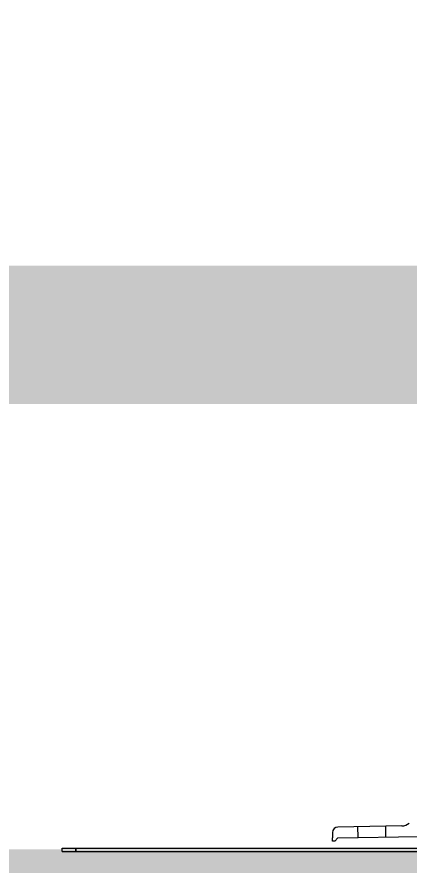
# Model space of a CAD drawing. Header units: millimetres. Extents: x 1522 to 2996, y -37 to 935.
# Drawn here: x 2791.64 to 2814.33, y 729.36 to 778.38 of the extents above; entities that cross this region are included whole.
import ezdxf

# ---------------------------------------------------------------- set-up
doc = ezdxf.new("R2010")
doc.units = ezdxf.units.MM
doc.header["$PDSIZE"] = -1
doc.linetypes.add('HIDDEN', pattern=[1.905, 1.27, -0.635])
doc.styles.get("Standard").update_dxf_attribs({"font": 'simplex.shx'})
doc.dimstyles.new('ISO-25', dxfattribs={"dimtxt": 2.5, "dimasz": 2.5, "dimexe": 1.25, "dimexo": 0.625, "dimtad": 1, "dimtxsty": 'Standard', "dimcen": 2.5, "dimadec": 0, "dimazin": 0, "dimtfac": 1, "dimtmove": 0, "dimatfit": 3, "dimfxl": 1, "dimarcsym": 0})

# ---------------------------------------------------------------- blocks, each defined once
blk = doc.blocks.new('attachment and clamp x2')
at = {"color": 7, "linetype": 'Continuous', "lineweight": 15}
for p, q in [((1755.845, 180.914), (1752.136, 180.85)), ((1751.828, 180.537), (1751.828, 180.219)), ((1751.832, 180.031), (1751.828, 180.219)), ((1751.957, 180.033), (1751.832, 180.031)), ((1752.141, 180.224), (1751.957, 180.033)), ((1752.141, 180.224), (1756.833, 180.306)), ((1736.186, 179.434), (1736.186, 179.635)), ((1736.186, 179.635), (1736.968, 179.635)), ((1736.186, 179.434), (1792.499, 179.434)), ((1736.968, 179.635), (1736.968, 179.434)), ((1736.968, 179.635), (1791.717, 179.635)), ((1736.968, 179.434), (1791.717, 179.434))]:
    blk.add_line(p, q, dxfattribs=at)
at = {"color": 7, "linetype": 'HIDDEN', "lineweight": 0}
for p, q in [((1754.917, 180.272), (1754.906, 180.898)), ((1753.28, 180.87), (1753.291, 180.244)), ((1736.968, 179.434), (1736.968, 179.635))]:
    blk.add_line(p, q, dxfattribs=at)
at = {"color": 7, "linetype": 'Continuous', "lineweight": 15}
for centre, radius, start, end in [((1755.834, 181.54), 0.626, 271, 312.8168), ((1752.141, 180.537), 0.313, 91, 180)]:
    blk.add_arc(centre, radius, start, end, dxfattribs=at)
blk = doc.blocks.new('*D31')
at = {"color": 0, "lineweight": -2, "transparency": 16777216}
for p, q in [((2706.546, 767.673), (2706.546, 795.221)), ((2822.446, 768.965), (2822.446, 795.221)), ((2714.546, 794.221), (2814.446, 794.221))]:
    blk.add_line(p, q, dxfattribs=at)
at = {"color": 0, "transparency": 16777216}
for points in [[(2714.546, 795.554), (2714.546, 792.888), (2706.546, 794.221)], [(2814.446, 792.888), (2814.446, 795.554), (2822.446, 794.221)]]:
    blk.add_solid(points, dxfattribs=at)
at = {"layer": 'Defpoints', "color": 0, "transparency": 16777216}
for p in [(2822.446, 794.221), (2822.446, 767.965), (2706.546, 766.673)]:
    blk.add_point(p, dxfattribs=at)

msp = doc.modelspace()

# ---------------------------------------------------------------- linework, layer by layer
at = {"lineweight": 15}
for points, const_width in [([(2711.542, 760.011), (2817.359, 760.011)], 8), ([(2516.063, 727.265), (2870.029, 727.265)], 6)]:
    msp.add_lwpolyline(points, dxfattribs=dict(at, const_width=const_width))

# ---------------------------------------------------------------- block references
msp.add_blockref('attachment and clamp x2', (1058.073, 550.707))

# ---------------------------------------------------------------- dimensions: what is measured, and where the dimension line sits
dim = msp.add_linear_dim(base=(2822.446, 794.221), p1=(2706.546, 766.673), p2=(2822.446, 767.965), text=' ', dimstyle='ISO-25', override={"dimtxt": 10, "dimasz": 8, "dimexe": 1, "dimexo": 1, "dimgap": 1.524, "dimtih": 1, "dimtoh": 1, "dimzin": 0, "dimadec": 2, "dimtzin": 0})
dim.commit()
dim.dimension.update_dxf_attribs({"geometry": '*D31', "text_midpoint": (2764.496, 800.745)})

doc.saveas('drawing.dxf')
